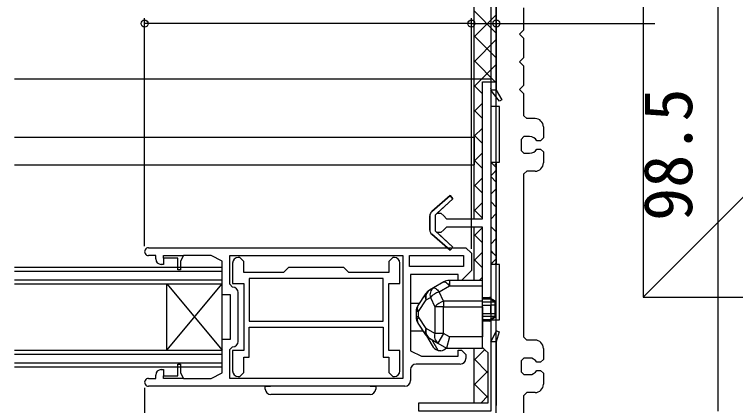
# Model space of a CAD drawing. Units: millimetres, scale not verified. Extents: x -525 to 525, y -782 to 777.
# Drawn here: x 163.5 to 293.7, y 185.9 to 256.6 of the extents above; entities that cross this region are included whole.
import ezdxf
from ezdxf.enums import TextEntityAlignment as Align

# ---------------------------------------------------------------- set-up
doc = ezdxf.new("R2010")
doc.units = ezdxf.units.MM
doc.header["$LTSCALE"] = 4
for name, color, linetype in [('0-2_YKK_11', 7, 'Continuous'), ('0-3_YKK_12', 2, 'Continuous'), ('0-4_YKK_13', 4, 'Continuous'), ('0-6_YKK_D', 6, 'Continuous'), ('0-8_YSS_K', 3, 'Continuous')]:
    doc.layers.add(name, color=color, linetype=linetype)
doc.styles.add('ＭＳ ゴシック', font='')
doc.styles.get('ＭＳ ゴシック').set_extended_font_data('MS Gothic')

msp = doc.modelspace()

# ---------------------------------------------------------------- linework, layer by layer
at = {"layer": '0-2_YKK_11'}
for p, q in [((250.501, 242.911), (249.502, 242.909)), ((203.901, 197.512), (203.901, 206.312)), ((250.501, 197.411), (249.501, 197.411)), ((244.001, 193.412), (236.001, 193.412)), ((235.001, 192.412), (235.001, 190.412)), ((234.001, 189.412), (187.701, 189.412))]:
    msp.add_line(p, q, dxfattribs=at)
for points in [[(248.001, 219.661), (248.001, 244.411), (250.501, 244.411), (250.501, 242.911), (251.478, 241.167), (251.064, 240.893), (249.501, 242.911), (249.501, 229.911), (250.001, 229.411), (250.501, 228.911), (250.501, 228.411), (250.001, 227.911), (249.501, 227.411), (249.501, 213.911), (250.001, 213.411), (250.501, 212.911), (250.501, 212.411), (250.001, 211.911), (249.501, 211.411), (249.501, 197.411), (250.541, 199.4), (250.999, 199.22), (250.501, 197.411), (250.501, 185.911)], [(238.84, 216.862), (242.139, 213.959), (242.672, 214.555), (239.501, 217.44), (239.501, 220.382), (242.672, 223.267), (242.139, 223.864), (238.84, 220.96)], [(238.84, 220.96), (242.139, 223.864), (242.672, 223.267), (239.807, 220.661), (240.501, 220.661), (241.001, 220.161), (241.501, 219.661), (248.001, 219.661)], [(238.501, 220.209), (238.501, 217.613), (238.501, 220.209)], [(249.501, 184.911), (236.501, 184.911), (236.501, 186.411), (249.001, 186.411), (249.001, 195.411), (248.501, 195.911), (248.001, 196.411), (248.001, 218.161), (241.501, 218.161), (241.001, 217.661), (240.501, 217.161), (239.807, 217.161), (242.672, 214.555), (242.139, 213.959), (238.84, 216.862)], [(187.701, 214.412), (245.001, 214.412), (246.001, 213.412), (246.001, 210.312), (244.201, 208.512), (243.601, 208.512), (243.601, 209.612), (235.001, 209.612), (235.001, 195.812), (237.001, 194.812), (243.601, 194.812), (243.601, 195.912), (244.201, 195.912), (245.001, 195.112), (245.001, 194.412)], [(189.001, 212.412), (189.001, 213.012), (187.701, 213.012)], [(190.001, 192.412), (190.401, 192.412), (190.401, 191.312), (193.001, 191.312), (193.001, 193.412), (193.501, 193.412), (193.501, 191.812), (194.001, 190.812), (199.001, 190.812), (201.001, 191.812), (201.001, 197.912), (202.501, 197.912), (202.501, 205.912), (201.001, 205.912), (201.001, 212.012), (199.001, 213.012), (194.001, 213.012), (193.501, 212.012), (193.501, 210.412), (193.001, 210.412), (193.001, 212.512), (190.401, 212.512), (190.401, 211.412), (190.001, 211.412)], [(190.401, 212.512), (190.401, 213.012), (194.001, 213.012)], [(202.401, 213.012), (233.601, 213.012), (233.601, 190.812), (202.401, 190.812), (202.401, 196.012), (202.901, 196.512)], [(202.901, 207.312), (202.401, 207.812), (202.401, 213.012)], [(232.101, 212.662), (231.801, 212.662), (231.101, 211.962), (231.101, 209.962), (223.901, 209.962), (223.001, 210.862), (213.001, 210.862), (212.101, 209.962), (204.901, 209.962), (204.901, 211.962), (204.201, 212.662), (203.901, 212.662)], [(202.901, 211.662), (202.901, 207.962), (204.901, 207.962), (204.901, 195.862), (202.901, 195.862), (202.901, 192.162)], [(233.101, 192.162), (233.101, 195.862), (231.101, 195.862), (231.101, 207.962), (233.101, 207.962), (233.101, 211.662)], [(203.901, 191.162), (204.201, 191.162), (204.901, 191.862), (204.901, 194.662), (205.901, 194.662), (205.901, 200.062)], [(205.901, 200.062), (230.101, 200.062), (230.101, 194.662), (231.101, 194.662), (231.101, 191.862), (231.801, 191.162), (232.101, 191.162)], [(187.701, 190.812), (189.001, 190.812), (189.001, 191.412)], [(194.001, 190.812), (190.401, 190.812), (190.401, 191.312)]]:
    msp.add_lwpolyline(points, dxfattribs=at)
for points in [[(234.801, 213.012), (244.601, 213.012), (244.601, 211.012), (234.801, 211.012)], [(230.101, 208.862), (205.901, 208.862), (205.901, 201.162), (230.101, 201.162)]]:
    msp.add_lwpolyline(points, close=True, dxfattribs=at)
for centre, radius, start, end in [((239.501, 220.209), 1, 131.35513, 179.99999), ((239.501, 220.209), 1, 131.35513, 179.99999), ((239.501, 217.613), 1, 180.00001, 228.64487), ((239.501, 217.613), 1, 180.00001, 228.64487), ((187.701, 213.712), 0.7, 89.99999, 270.00001), ((190.001, 212.412), 1, 180.00001, 269.99999), ((203.901, 211.662), 1, 90.00001, 179.99999), ((232.101, 211.662), 1, 0.00001, 89.99999), ((202.901, 206.312), 1, 0.00001, 89.99999), ((202.901, 197.512), 1, 270.00001, 359.99999), ((244.001, 194.412), 1, 270.00001, 359.99999), ((236.001, 192.412), 1, 90.00001, 179.99999), ((190.001, 191.412), 1, 90.00001, 179.99999), ((203.901, 192.162), 1, 180.00001, 269.99999), ((232.101, 192.162), 1, 270.00001, 359.99999), ((187.701, 190.112), 0.7, 89.99999, 270.00001), ((234.001, 190.412), 1, 270.00001, 359.99999)]:
    msp.add_arc(centre, radius, start, end, dxfattribs=at)
at = {"layer": '0-3_YKK_12'}
for p, q in [((249.5, 267.711), (249.5, 184.911)), ((249.5, 254.495), (249.501, 254.496)), ((249.501, 252.134), (249.5, 252.135)), ((249.5, 250.005), (249.501, 250.006)), ((249.501, 247.644), (249.5, 247.645)), ((163.5, 244.911), (249.5, 244.911)), ((249.5, 245.515), (249.501, 245.515)), ((249.501, 243.154), (249.5, 243.155)), ((249.5, 241.024), (249.501, 241.025)), ((249.501, 238.664), (249.5, 238.665)), ((249.5, 236.534), (249.501, 236.535)), ((163.5, 234.411), (246.5, 234.411)), ((246.5, 234.411), (246.5, 229.411)), ((249.501, 234.174), (249.5, 234.174)), ((249.5, 232.044), (249.501, 232.045)), ((163.5, 229.411), (246.5, 229.411)), ((249.501, 229.683), (249.5, 229.684)), ((249.5, 227.554), (249.501, 227.555)), ((249.501, 225.193), (249.5, 225.194)), ((249.5, 223.064), (249.501, 223.065)), ((249.501, 220.703), (249.5, 220.704)), ((249.5, 218.574), (249.501, 218.575)), ((249.501, 216.213), (249.5, 216.214)), ((249.5, 214.084), (249.501, 214.085)), ((249.501, 211.723), (249.5, 211.724)), ((163.5, 210.912), (201.001, 210.912)), ((163.5, 210.212), (201.001, 210.212)), ((201.001, 192.912), (201.001, 210.912)), ((163.5, 208.612), (201.001, 208.612)), ((249.5, 209.594), (249.501, 209.594)), ((163.5, 207.912), (201.001, 207.912)), ((191.001, 195.912), (191.001, 207.912)), ((191.001, 195.912), (201.001, 207.912)), ((191.001, 207.912), (201.001, 195.912)), ((249.501, 207.233), (249.5, 207.234)), ((235.001, 204.411), (236.6, 204.411)), ((249.5, 205.103), (249.501, 205.104)), ((249.501, 202.743), (249.5, 202.744)), ((249.5, 200.613), (249.501, 200.614)), ((235.001, 199.411), (237.268, 199.411)), ((249.501, 198.253), (249.5, 198.253)), ((163.5, 195.912), (201.001, 195.912)), ((249.5, 196.123), (249.501, 196.124)), ((163.5, 195.212), (201.001, 195.212)), ((163.5, 193.612), (201.001, 193.612)), ((163.5, 192.912), (201.001, 192.912)), ((249.501, 193.762), (249.5, 193.763)), ((249.5, 191.633), (249.501, 191.634)), ((249.501, 189.272), (249.5, 189.273)), ((249.5, 187.143), (249.501, 187.144))]:
    msp.add_line(p, q, dxfattribs=at)
at = {"layer": '0-4_YKK_13'}
for p, q in [((248.001, 208.512), (242.032, 208.512)), ((242.032, 208.512), (242.032, 207.535)), ((248.001, 207.535), (248.001, 208.512)), ((240.161, 206.466), (242.032, 207.535)), ((242.032, 207.535), (248.001, 207.535)), ((237.739, 206.119), (236.336, 204.016)), ((236.439, 202.907), (237.841, 205.01)), ((237.841, 205.01), (238.599, 205.443)), ((238.599, 205.443), (239.4, 203.762)), ((240.962, 204.785), (240.962, 203.762)), ((248.001, 205.462), (249.285, 205.462)), ((249.285, 205.249), (248.001, 205.249)), ((248.001, 205.166), (249.435, 205.166)), ((250.301, 204.562), (248.001, 204.562)), ((249.285, 205.462), (249.285, 205.249)), ((249.435, 205.312), (250.301, 204.812)), ((249.435, 205.312), (249.435, 205.166)), ((249.435, 205.166), (250.301, 204.611)), ((250.301, 204.611), (250.301, 204.812)), ((250.301, 204.562), (250.301, 204.611)), ((250.301, 204.062), (250.301, 204.562)), ((240.962, 203.762), (248.001, 203.762)), ((248.001, 204.062), (249.435, 204.062)), ((248.001, 203.762), (248.001, 198.312)), ((249.435, 204.062), (249.435, 202.562)), ((236.001, 202.907), (236.001, 201.918)), ((236.439, 202.907), (236.001, 202.907)), ((236.439, 201.918), (236.001, 201.918)), ((236.439, 201.918), (236.439, 202.907)), ((237.841, 199.815), (236.439, 201.918)), ((248.001, 202.562), (249.435, 202.562)), ((248.001, 202.062), (250.301, 202.062)), ((249.435, 202.562), (250.301, 202.562)), ((250.301, 202.013), (249.435, 201.458)), ((250.301, 201.812), (249.435, 201.312)), ((250.301, 202.062), (250.301, 202.562)), ((250.301, 202.013), (250.301, 202.062)), ((250.301, 201.812), (250.301, 202.013)), ((236.336, 200.808), (237.739, 198.705)), ((248.001, 201.458), (249.435, 201.458)), ((249.285, 201.376), (248.001, 201.376)), ((249.285, 201.162), (248.001, 201.162)), ((249.285, 201.376), (249.285, 201.162)), ((249.435, 201.458), (249.435, 201.312)), ((239.4, 198.924), (237.841, 199.815)), ((237.885, 198.512), (238.893, 196.766)), ((238.411, 198.078), (239.97, 197.187)), ((240.962, 198.924), (239.4, 198.924)), ((240.962, 198.924), (239.97, 197.187)), ((242.032, 198.312), (240.962, 198.924)), ((248.001, 198.312), (242.032, 198.312)), ((239.987, 195.871), (238.862, 197.82)), ((239.97, 197.187), (241.501, 196.312)), ((240.499, 195.812), (240.199, 195.812)), ((227.752, 189.412), (228.751, 189.412)), ((228.751, 189.412), (228.722, 188.86)), ((227.723, 187.912), (209.778, 187.912))]:
    msp.add_line(p, q, dxfattribs=at)
for points in [[(249.5, 229.905), (251.1, 229.905), (251.1, 239.905), (249.5, 239.905)], [(249.501, 201.405), (251.101, 201.405), (251.101, 211.405), (249.501, 211.405)]]:
    msp.add_lwpolyline(points, close=True, dxfattribs=at)
for points in [[(241.039, 208.249), (239.169, 207.18), (238.411, 206.747)], [(239.169, 207.18), (239.247, 207.202), (239.342, 207.19), (239.453, 207.145), (239.577, 207.067), (239.713, 206.958), (239.858, 206.819), (240.008, 206.655), (240.161, 206.466)], [(241.039, 208.249), (241.117, 208.271), (241.212, 208.259), (241.323, 208.214), (241.448, 208.136), (241.584, 208.027), (241.728, 207.888), (241.878, 207.723), (242.032, 207.535)], [(248.001, 203.762), (248.001, 204.785), (248.001, 207.535)], [(248.001, 204.785), (240.962, 204.785), (240.161, 206.466)], [(249.285, 205.249), (249.312, 205.25), (249.337, 205.253), (249.369, 205.261), (249.403, 205.275), (249.433, 205.303), (249.435, 205.312)], [(240.962, 198.924), (240.962, 203.762), (239.4, 203.762), (239.4, 198.924)], [(250.301, 202.562), (250.301, 204.062), (249.435, 204.062)], [(249.435, 201.312), (249.423, 201.335), (249.407, 201.347), (249.364, 201.365), (249.339, 201.371), (249.306, 201.375), (249.285, 201.376)], [(242.032, 198.312), (241.501, 196.312), (248.001, 196.312), (248.001, 198.312)], [(208.78, 188.86), (208.751, 189.412), (209.749, 189.412)]]:
    msp.add_lwpolyline(points, dxfattribs=at)
for centre, radius, start, end in [((242.032, 206.512), 2, 90, 119.74488), ((240.069, 205.923), 1.546, 125.60247, 198.08496), ((238.687, 205.647), 1.059, 153.53555, 217.00781), ((239.403, 205.01), 2, 119.74488, 146.30993), ((239.31, 205.49), 1.546, 125.60247, 198.08496), ((241.307, 203.013), 3.638, 108.35855, 138.09256), ((242.108, 201.332), 3.638, 108.35855, 138.09256), ((249.285, 205.312), 0.15, 0, 90), ((238.001, 202.907), 2, 146.30993, 180), ((237.285, 203.544), 1.059, 153.53555, 217.00781), ((238.001, 201.918), 2, 180, 213.69007), ((237.285, 201.28), 1.059, 142.99219, 206.46445), ((249.285, 201.312), 0.15, 270, 0), ((238.687, 199.177), 1.059, 142.99219, 206.46445), ((239.31, 199.335), 1.546, 161.91504, 234.39753), ((239.403, 199.815), 2, 213.69007, 240.25512), ((240.869, 198.444), 1.546, 161.91504, 234.39753), ((240.625, 197.766), 2, 210, 251.40962), ((240.625, 197.766), 2, 251.40962, 257.71285), ((240.14, 197.78), 2, 280.36249, 312.83389), ((209.778, 188.912), 1, 183, 270), ((227.723, 188.912), 1, 270, 357)]:
    msp.add_arc(centre, radius, start, end, dxfattribs=at)
at = {"layer": '0-6_YKK_D'}
for p, q in [((290.501, 283.411), (290.501, 184.911)), ((187.001, 214.712), (187.001, 255.911)), ((246.001, 214.205), (246.001, 255.911)), ((246.001, 214.205), (246.001, 255.911)), ((250.501, 244.911), (250.501, 255.911)), ((246.001, 254.911), (187.001, 254.911)), ((187.001, 189.112), (187.001, 160.911))]:
    msp.add_line(p, q, dxfattribs=at)
msp.add_lwpolyline([(246.001, 254.911), (250.501, 254.911), (279.101, 254.911)], dxfattribs=at)
for centre in [(187.001, 254.911), (246.001, 254.911), (246.001, 254.911), (250.501, 254.911)]:
    msp.add_circle(centre, 0.637, dxfattribs=at)
at = {"layer": '0-8_YSS_K'}
for p, q in [((276.997, 205.499), (381.997, 310.499)), ((246.496, 219.661), (246.496, 282.585)), ((250.489, 138.701), (250.5, 283.001)), ((250.496, 269.046), (250.496, 243.921)), ((250.496, 253.203), (246.496, 257.204)), ((246.496, 252.506), (250.496, 256.507)), ((255.498, 253.801), (255.498, 257.751)), ((250.496, 248.713), (246.496, 252.713)), ((254.697, 253.001), (255.498, 253.801)), ((254.697, 253.001), (255.497, 252.201)), ((246.496, 248.016), (250.496, 252.017)), ((255.497, 248.801), (255.497, 252.201)), ((254.697, 248.001), (255.497, 248.801)), ((250.496, 244.223), (246.496, 248.223)), ((246.496, 243.526), (250.496, 247.526)), ((254.697, 248.001), (255.497, 247.201)), ((255.497, 243.801), (255.497, 247.201)), ((247.996, 242.232), (246.496, 243.733)), ((254.697, 243.001), (255.497, 243.801)), ((254.697, 243.001), (255.497, 242.201)), ((255.496, 238.251), (255.497, 242.201)), ((246.496, 239.036), (247.996, 240.536)), ((247.996, 237.742), (246.496, 239.243)), ((255.996, 237.751), (255.496, 238.251)), ((257.496, 237.751), (255.996, 237.751)), ((246.496, 234.546), (247.996, 236.046)), ((258.996, 236.25), (258.996, 234.25)), ((247.996, 233.252), (246.496, 234.753)), ((254.996, 234.001), (255.496, 234.501)), ((256.496, 234.501), (255.496, 234.501)), ((254.996, 234.001), (254.996, 232.001)), ((258.496, 233.75), (257.795, 233.751)), ((258.996, 234.25), (258.496, 233.75)), ((255.496, 231.501), (254.996, 232.001)), ((257.795, 232.251), (258.496, 232.25)), ((258.496, 232.25), (258.996, 231.75)), ((258.996, 231.75), (258.996, 229.75)), ((246.496, 230.055), (247.996, 231.556)), ((255.496, 231.501), (256.496, 231.501)), ((247.996, 228.762), (246.496, 230.263)), ((250.264, 229.334), (250.496, 229.566)), ((250.496, 229.905), (250.496, 211.405)), ((255.496, 227.751), (255.996, 228.251)), ((257.496, 228.251), (255.996, 228.251)), ((246.496, 225.565), (247.996, 227.066)), ((250.496, 226.262), (249.496, 227.262)), ((255.493, 198.251), (255.496, 227.751)), ((247.996, 224.272), (246.496, 225.773)), ((249.496, 224.076), (250.496, 225.076)), ((250.496, 221.772), (249.496, 222.772)), ((246.496, 221.075), (247.996, 222.576)), ((247.905, 219.873), (246.496, 221.283)), ((249.496, 219.586), (250.496, 220.586)), ((246.496, 208.512), (246.496, 218.161)), ((246.496, 216.585), (247.886, 217.975)), ((250.496, 217.282), (249.496, 218.282)), ((247.996, 215.292), (246.496, 216.792)), ((249.496, 215.096), (250.496, 216.096)), ((246.496, 212.095), (247.996, 213.596)), ((249.857, 213.431), (249.516, 213.772)), ((247.996, 210.802), (246.496, 212.302)), ((250.296, 211.405), (250.496, 211.605)), ((247.403, 208.512), (247.996, 209.105)), ((255.993, 197.75), (255.493, 198.251)), ((257.493, 197.75), (255.993, 197.75)), ((246.496, 186.411), (246.496, 196.312)), ((246.496, 194.134), (248.309, 195.948)), ((258.993, 196.25), (258.993, 194.25)), ((248.996, 191.841), (246.496, 194.342)), ((254.993, 194.001), (255.493, 194.501)), ((254.993, 194.001), (254.993, 192.001)), ((256.493, 194.5), (255.493, 194.501)), ((258.993, 194.25), (258.493, 193.75)), ((258.493, 193.75), (257.792, 193.75)), ((246.496, 189.644), (248.996, 192.145)), ((255.493, 191.501), (254.993, 192.001)), ((255.493, 191.501), (256.493, 191.5)), ((257.792, 192.25), (258.493, 192.25)), ((258.493, 192.25), (258.993, 191.75)), ((258.993, 191.75), (258.993, 189.75)), ((248.996, 187.351), (246.496, 189.852)), ((247.753, 186.411), (248.996, 187.655)), ((255.491, 163.251), (255.493, 187.751)), ((255.493, 187.751), (255.993, 188.25)), ((257.493, 188.25), (255.993, 188.25))]:
    msp.add_line(p, q, dxfattribs=at)
msp.add_lwpolyline([(381.997, 205.499), (381.997, 310.499), (276.997, 310.499), (276.997, 205.499)], close=True, dxfattribs=at)
for centre, start, end in [((257.496, 236.251), 359.99576, 89.99576), ((256.496, 233.001), 29.99576, 89.99576), ((256.496, 233.001), 269.99576, 329.99576), ((257.496, 229.751), 269.99576, 359.99576), ((257.493, 196.25), 359.99576, 89.99576), ((256.493, 193), 29.99576, 89.99576), ((256.493, 193), 269.99576, 329.99576), ((257.493, 189.75), 269.99576, 359.99576)]:
    msp.add_arc(centre, 1.5, start, end, dxfattribs=at)

# ---------------------------------------------------------------- texts
at = {"layer": '0-6_YKK_D', "style": 'ＭＳ ゴシック'}
msp.add_text('98.5', height=8.798, rotation=90, dxfattribs=at).set_placement((288.501, 219.263), align=Align.BOTTOM_LEFT)

doc.saveas('drawing.dxf')
